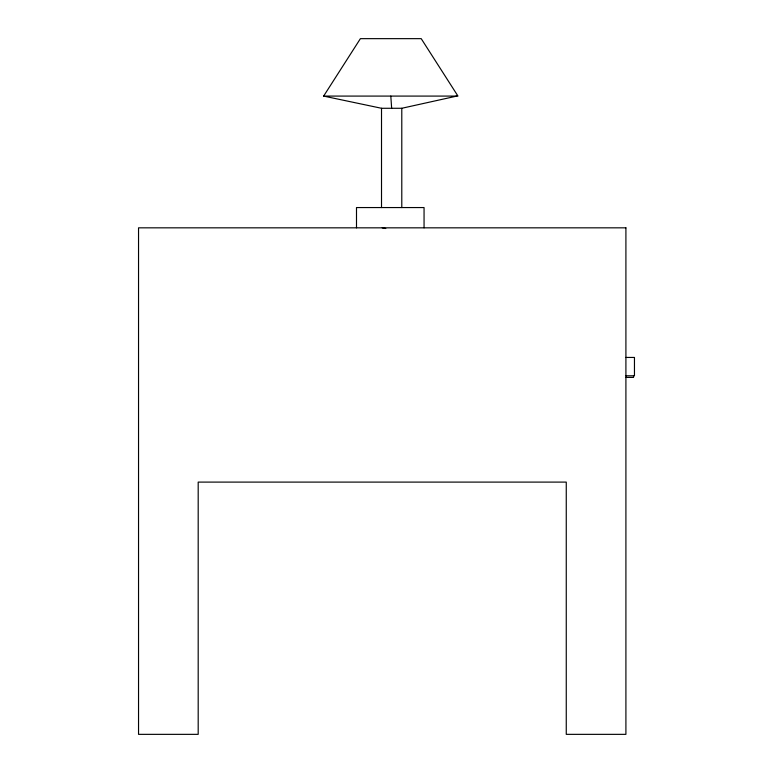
<?xml version="1.0" encoding="UTF-8"?>
<svg xmlns="http://www.w3.org/2000/svg" width="773" height="773" viewBox="0 0 773 773"><rect width="100%" height="100%" fill="white"/><g stroke="black" fill="none" stroke-linecap="round" stroke-linejoin="round"><path stroke-width="1.16" d="M323.645 96.084L360.402 38.65L421.208 38.65L457.964 96.084L323.645 96.084L381.514 108.278L401.786 108.278L456.824 96.084M625.908 357.445L634.459 357.445L634.459 375.794L625.908 375.794M625.908 377.417L633.541 377.417L633.541 376.19M382.229 227.832L385.775 228.499M390.809 96.084L391.65 108.278M424.058 227.832L424.058 207.56L356.498 207.56L356.498 227.832M401.786 108.278L401.786 207.56M381.514 108.278L381.514 207.56M625.908 227.832L138.541 227.832L138.541 734.35L198.188 734.35L198.188 482.101L566.261 482.101L566.261 734.35L625.908 734.35L625.908 227.832"/></g></svg>
